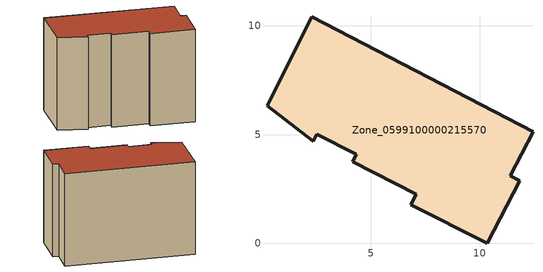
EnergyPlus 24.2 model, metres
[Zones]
Zone_0599100000215570
 floor ground (C_G): 6.83,1.78 7.09,2.27 4.17,3.76 4.34,4.1 2.51,5.02 2.34,4.69 0.23,6.32 2.29,10.43 12.45,5.14 11.4,3.12 11.84,2.89 10.35,0 z3.9
 wall outside (C_F): 7.09,2.27 6.83,1.78 10.35,0 11.84,2.89 11.4,3.12 12.45,5.14 2.29,10.43 0.23,6.32 2.34,4.69 2.51,5.02 4.34,4.1 4.17,3.76 7.09,2.27 z3.9:12.42
 roof outside (C_R): 2.29,10.43 0.23,6.32 2.34,4.69 2.51,5.02 4.34,4.1 4.17,3.76 7.09,2.27 6.83,1.78 10.35,0 11.84,2.89 11.4,3.12 12.45,5.14 z12.42
[BUILDING]
Pand.0599100000215570: North Axis=0; Terrain=City; Loads Convergence Tolerance Value=0.04; Temperature Convergence Tolerance Value=0.4; Solar Distribution=FullExterior; Maximum Number of Warmup Days=25; Minimum Number of Warmup Days=1
[Site:Location]
Rotterdam.The.Hague.AP_ZH_NLD Design_Conditions: Latitude=51.96; Longitude=4.45; Time Zone=1; Elevation=-4.5
[SITE:GROUNDTEMPERATURE:BUILDINGSURFACE]
18, 18, 18, 18, 18, 18, 18, 18, 18, 18, 18, 18
[MATERIAL] Thermal Absorptance=0.9; Solar Absorptance=0.7; Visible Absorptance=0.7
Name | Roughness | Thickness | Conductivity | Density | Specific Heat
G.TC.1992-2005 | MediumSmooth | 0.15 | 0.06 | 540 | 1210
F.TC.1992-2005 | Rough | 0.3 | 0.12 | 1920 | 840
R.TC.1992-2005 | MediumRough | 0.2 | 0.08 | 1500 | 1000
[CONSTRUCTION]
C_G: G.TC.1992-2005
C_F: F.TC.1992-2005
C_R: R.TC.1992-2005
[ZONE]
Zone_0599100000215570: Type=1; Multiplier=1; Ceiling Height=Autocalculate; Volume=Autocalculate; Floor Area=autocalculate; Part of Total Floor Area=Yes
[ZONEINFILTRATION:DESIGNFLOWRATE]
Infil_Zone_0599100000215570: Zone or ZoneList or Space or SpaceList=Zone_0599100000215570; Schedule=AlwaysOn; Design Flow Rate Calculation Method=Flow/Area; Flow Rate per Floor Area=0.0015; Constant Term Coefficient=1; Temperature Term Coefficient=0; Velocity Term Coefficient=0; Velocity Squared Term Coefficient=0
[HVACTEMPLATE:ZONE:IDEALLOADSAIRSYSTEM]
Zone_0599100000215570: Maximum Heating Supply Air Temperature=50; Minimum Cooling Supply Air Temperature=13; Maximum Heating Supply Air Humidity Ratio=0.0156; Minimum Cooling Supply Air Humidity Ratio=0.0077; Heating Limit=NoLimit; Cooling Limit=NoLimit; Dehumidification Control Type=ConstantSensibleHeatRatio; Cooling Sensible Heat Ratio=0.7; Dehumidification Setpoint=60; Humidification Control Type=None; Humidification Setpoint=30; Outdoor Air Method=None; Outdoor Air Flow Rate per Person=0.00944; Outdoor Air Flow Rate per Zone Floor Area=0; Outdoor Air Flow Rate per Zone=0; Demand Controlled Ventilation Type=None; Outdoor Air Economizer Type=NoEconomizer; Heat Recovery Type=None; Sensible Heat Recovery Effectiveness=0.7; Latent Heat Recovery Effectiveness=0.65
[ZONECONTROL:THERMOSTAT]
ThermostatControl_Zone_0599100000215570: Zone or ZoneList=Zone_0599100000215570; Control Type Schedule=DualSetpointControlType; Control 1=Thermostat_Zone_0599100000215570; Temperature Difference Between Cutout And Setpoint=0
[THERMOSTATSETPOINT:DUALSETPOINT]
Thermostat_Zone_0599100000215570: Heating Setpoint Temperature Schedule=HeatingSetpoint_Zone_0599100000215570; Cooling Setpoint Temperature Schedule=CoolingSetpoint_Zone_0599100000215570
[SCHEDULE:COMPACT]
HeatingSetpoint_Zone_0599100000215570: Through: 12/31, For: AllDays, Until: 24:00, 21
CoolingSetpoint_Zone_0599100000215570: Through: 12/31, For: AllDays, Until: 24:00, 24
DualSetpointControlType: Through: 12/31, For: AllDays, Until: 24:00, 4
AlwaysOn: Through: 12/31, For: AllDays, Until: 24:00, 1
